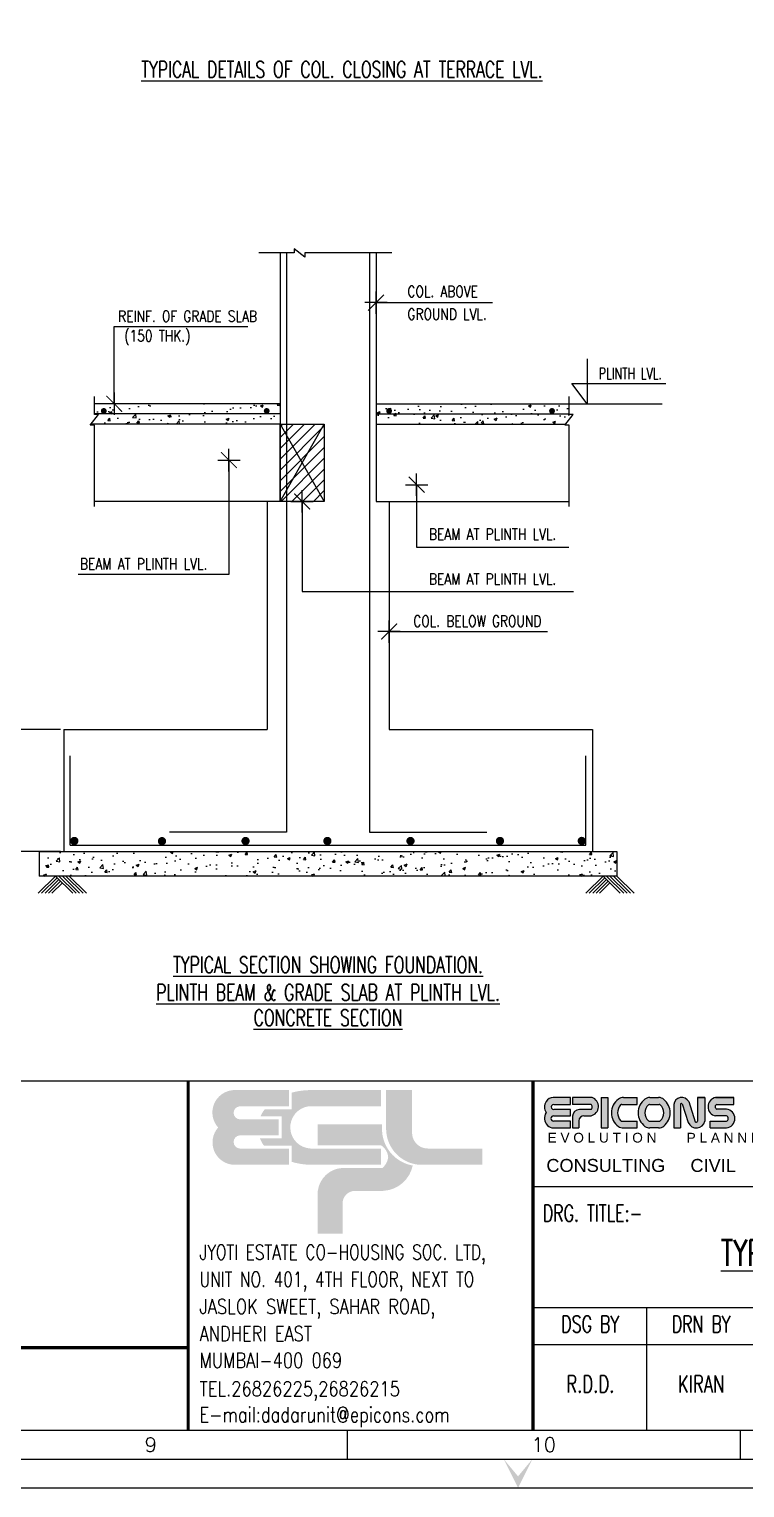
# Model space of a CAD drawing. Extents: x 489124 to 794428, y -356295 to -29813.
# Drawn here: x 592072 to 609668, y -261818 to -225987 of the extents above; entities that cross this region are included whole.
import ezdxf
from ezdxf.enums import TextEntityAlignment as Align
from ezdxf.lldxf.tags import DXFTag

# ---------------------------------------------------------------- set-up
doc = ezdxf.new("R2010")
doc.units = 0
doc.header["$LTSCALE"] = 500
doc.header["$MEASUREMENT"] = 0
doc.layers.get('DEFPOINTS').update_dxf_attribs({"color": 4})
for name, color, linetype, lineweight in [('00 ECPL LOGO', 250, 'Continuous', 20), ('00 ELEV-2', 9, 'Continuous', 30), ('HEADING-TXT', 1, 'Continuous', 25)]:
    doc.layers.add(name, color=color, linetype=linetype, lineweight=lineweight)
for name, color, linetype in [('BEAM', 4, 'Continuous'), ('BRAKE LINE', 8, 'Continuous'), ('DIM', 5, 'Continuous'), ('FOOT', 4, 'Continuous'), ('P.C.C.', 8, 'Continuous'), ('PNA', 10, 'Continuous'), ('REINFORCEMENT', 6, 'Continuous'), ('S-BEAM OUTER', 4, 'Continuous'), ('S-CUT LINE', 8, 'Continuous'), ('S-LEVEL SECTION', 3, 'Continuous'), ('S-TEXT-1', 4, 'Continuous'), ('ST', 6, 'Continuous'), ('TEXT', 4, 'Continuous'), ('TEXT (SHEET)', 4, 'Continuous'), ('TXT', 4, 'Continuous')]:
    doc.layers.add(name, color=color, linetype=linetype)
doc.styles.add('ROMANS', font='r.shx', dxfattribs={"width": 0.7, "bigfont": 'bigfont.shx'})
doc.styles.add('ROMENT', font='r.shx', dxfattribs={"bigfont": 'bigfont.shx'})
doc.styles.add('SEC. TEXT', font='arial.ttf', dxfattribs={"height": 180})
tags = doc.linetypes.add('HIDDEN', pattern=[0.375, 0.25, -0.125]).pattern_tags.tags
tags[6:7] = [DXFTag(74, 4), DXFTag(75, 0), DXFTag(340, '0'), DXFTag(46, 1.0), DXFTag(50, 0.0), DXFTag(44, 0.0), DXFTag(45, 0.0)]
tags[4:5] = [DXFTag(74, 4), DXFTag(75, 0), DXFTag(340, '0'), DXFTag(46, 1.0), DXFTag(50, 0.0), DXFTag(44, 0.0), DXFTag(45, 0.0)]
doc.dimstyles.new('Copy of INT2TIMES', dxfattribs={"dimtxt": 300, "dimasz": 275, "dimexe": 75, "dimexo": 75, "dimgap": 40, "dimtad": 1, "dimdec": 0, "dimlfac": 0.5, "dimrnd": 5, "dimzin": 0, "dimdsep": 46, "dimtxsty": 'ROMANS', "dimcen": -1, "dimclrd": 5, "dimclre": 5, "dimclrt": 4, "dimadec": 0, "dimazin": 0, "dimtfac": 1, "dimtdec": 0, "dimtix": 1, "dimtofl": 0, "dimtmove": 2, "dimatfit": 3, "dimfxl": 0, "dimtolj": 1, "dimtzin": 0, "dimarcsym": 0})
doc.dimstyles.new('INT$7', dxfattribs={"dimtxt": 9, "dimasz": 8, "dimexe": 8, "dimexo": 3, "dimgap": 2, "dimtad": 1, "dimdec": 0, "dimzin": 0, "dimdsep": 46, "dimtxsty": 'ROMANS', "dimblk": 'DIMTICK', "dimcen": -0.25, "dimclrd": 5, "dimclre": 5, "dimclrt": 4, "dimadec": 0, "dimazin": 0, "dimtfac": 1, "dimtdec": 0, "dimtix": 1, "dimtofl": 0, "dimtmove": 2, "dimatfit": 3, "dimldrblk": 'DIMTICK', "dimfxl": 0, "dimtolj": 1, "dimtzin": 0, "dimarcsym": 0})
pattern_1 = [(49.99999999999999, (-146825.5179095687, -87161.69581158902), (717.2601826007532, -62.7521349825951), [75, -825]), (355, (-146825.5179095687, -87161.69581158902), (-138.751333613, 752.1921337000117), [60, -660]), (100.45144446, (-146765.7462285673, -87166.92515558912), (578.5088467271117, 689.4399909686293), [63.74019199999999, -701.1421119999994]), (46.18419999999999, (-146825.5179095687, -86961.69581158902), (1067.241330671572, -165.5192807930765), [112.4999999999998, -1237.499999999997]), (96.63563548999991, (-146736.5811645687, -86975.48911858909), (934.6619456742284, 974.1186007745504), [95.61034199999973, -1051.713759999995]), (351.1841639899999, (-146825.5179095687, -86961.69581158902), (934.6619450547732, 974.1186002699899), [90, -990.000001]), (21, (-146725.5179095669, -87011.69581158902), (596.9070521184617, -402.6188906653388), [75, -825]), (326, (-146725.5179095669, -87011.69581158902), (243.3153319215817, 725.150045046853), [60, -660]), (71.45144474, (-146675.7756555676, -87045.24738558917), (840.2223767299713, 322.5311528063538), [63.74019000000001, -701.142112]), (37.50000000000001, (-146825.5179095687, -87161.69581158902), (12.15985531729067, 332.8938538313115), [0, -652, 0, -670, 0, -662.5]), (7.499999999999999, (-146825.5179095687, -87161.69581158902), (263.0695374421486, 394.4117118823602), [0, -382, 0, -637, 0, -252.5]), (327.5, (-147048.5179095687, -87161.69581158902), (533.822436172409, -22.5548717343798), [0, -250, 0, -780, 0, -1035]), (317.5, (-147148.5179095687, -87161.69581158902), (583.1861693423863, 100.1049823323176), [0, -325, 0, -518, 0, -735])]

# ---------------------------------------------------------------- blocks, each defined once
blk = doc.blocks.new('FOLDER')
at = {"layer": 'PNA'}
for points in [[(-1250.000000000007, 2500.000000000011), (-7.275957614183426e-12, 9.094947017729282e-12), (-7.275957614183426e-12, 1000.000000000013)], [(1249.999999999993, 2500.000000000011), (-7.275957614183426e-12, 1.091393642127514e-11), (-7.275957614183426e-12, 1000.000000000013)]]:
    blk.add_solid(points, dxfattribs=at)
blk = doc.blocks.new('ecpl logo')
at = {"layer": '00 ECPL LOGO'}
for color, points in [(256, [(350.5923017840832, -827.3267646749155, 0.6211107766520269), (585.6956766806543, -1401.328495729074), (1441.580561602488, -1401.328495729074), (1441.580561602488, -1150.505894487258), (682.1465192530304, -1150.505894478527, -0.9176221918792226), (682.1465193368495, -948.3661412894144), (1284.753419801593, -948.3661412894144), (1284.753419801593, -701.6520430384553), (682.1427403278649, -701.6520430297242, -0.9261635560527762), (682.1427404675633, -501.2550825856742), (1441.580561602488, -501.2550825856742), (1441.580561602488, -251.4789943037322), (581.1371545568109, -251.4789944477961, 0.6211107754214121), (350.592301979661, -827.3267644871958)]), (152, [(2940.105701673776, -251.4789943037322), (2940.105701673776, -862.971214949328, 0.3843289899379761), (3452.513358265162, -1401.328495729074), (4422.41144663468, -1401.328495729074), (4422.41144663468, -1150.505894487258), (3581.901233483106, -1150.505894487258, -0.414213562373095), (3339.846685266122, -908.4513462912291), (3339.846685266122, -251.4789943037322)]), (140, [(1886.913960173726, -778.8795466410811), (1886.913960173726, -1102.171838812472), (2861.933885773644, -1102.171838812472, -0.232111075158916), (2971.366746991873, -1281.433199605788, -0.1944005010835786), (2882.508521990851, -1449.662551403861), (2268.549262423068, -1449.662551456247, 0.364673925500523), (1886.913960173726, -1802.130281762918), (1886.913960173726, -2463.096533795004), (2268.549263596535, -2463.096533795004), (2268.549263596535, -1995.773920317122, -0.414213562373095), (2462.192902125418, -1802.130281762918), (2898.77458695136, -1802.130281762918, 0.3384985092886884), (3349.859607273713, -1412.404585559096, -0.3712723023390945), (2876.652473377064, -838.6422472081613), (2876.652473377064, -778.8795466410811)])]:
    blk.add_hatch(color=color, dxfattribs=at).paths.add_polyline_path(points)
h = blk.add_hatch(color=253, dxfattribs=at)
h.dxf.hatch_style = 1
h.paths.add_polyline_path([(994.6430252101272, -993.000769692997, 0.07147990656765756), (1056.301176574081, -1105.871266083675), (1486.215190000832, -1105.871266083675), (1486.215192291886, -1356.162420097797, 0.06538685948012943), (1775.568867994472, -1401.328495729074), (2861.933885773644, -1401.328495729074), (2861.933885773644, -1150.505894487258), (1775.56886729598, -1150.505894456699, -0.9108260288633195), (1741.57230668515, -501.2550825856742), (2861.933885773644, -501.2550825856742), (2861.933885773644, -251.4789943037322), (1775.568867603317, -251.4789942993666, 0.06948349696830311), (1486.215190000832, -290.5364665922825), (1486.215190000832, -545.8897109892569), (1070.519493751228, -545.8897109892569, 0.07240665332994954), (1002.553966509178, -657.0174146348727), (1329.388048227876, -657.0174146348727), (1329.388048227876, -993.000769692997)])
blk = doc.blocks.new('A1')
at = {"layer": '00 ECPL LOGO'}
h = blk.add_hatch(color=7, dxfattribs=at)
h.dxf.hatch_style = 1
h.paths.add_polyline_path([(65416.3253274872, 6563.977294792974), (65416.3253274872, 6681.60672098631), (65122.64717003948, 6681.60672098631, 0.2616358707957879), (64999.2091133545, 6612.268652478029, 0.2858408379366701), (65001.02320492838, 6424.015911919007, 0.3449017254041466), (65022.46170566324, 6205.467131383542, 0.2049917351981788), (65127.02924660046, 6160.715638198948), (65416.3253274872, 6160.715638198948), (65416.3253274872, 6276.364819689537), (65134.14768455963, 6276.364819689537, -1), (65127.5847165453, 6369.653135817585), (65416.3253274872, 6369.653135817585), (65416.3253274872, 6475.849178363773), (65134.14768455963, 6475.849178363773, -1), (65132.24577751214, 6563.977294792974)])
h = blk.add_hatch(color=7, dxfattribs=at)
h.dxf.hatch_style = 1
h.paths.add_polyline_path([(65787.26707784238, 6681.60672098631), (65454.73051124194, 6681.60672098631), (65454.73051124194, 6563.977294792974), (65771.07821604185, 6563.977294792974, -0.4405445300967683), (65771.07821604185, 6475.849178363773), (65570.36523839197, 6475.849178363773, 0.4142135623730951), (65454.73051124194, 6360.214451213978), (65454.73051124194, 6160.715638198948), (65563.02243321721, 6160.715638198948), (65563.02243321721, 6282.927090455225, -0.4142135623730951), (65649.74847857986, 6369.653135817585), (65771.07821604185, 6369.653135817585, 0.7578110330704237)])
h.paths.add_polyline_path([(66057.33198310068, 6681.60672098631), (65944.28458297125, 6681.60672098631), (65944.28458297125, 6160.715638198948), (66057.33198310068, 6160.715638198948)])
h.paths.add_polyline_path([(66562.03420408728, 6681.60672098631), (66323.95614768151, 6681.60672098631, 0.1542751128099965), (66240.88280960906, 6655.349480169709, 0.5196721722076539), (66240.88280969003, 6186.972878957982, 0.1542751126342965), (66323.95614768151, 6160.715638198948), (66562.03420408728, 6160.715638198948), (66562.03420408728, 6276.364819689537), (66298.90385112102, 6276.364819689537, -0.210355668819247), (66277.58427957352, 6285.749471366842, -0.3887068919456219), (66277.58427976863, 6554.59264332804, -0.2103556662197497), (66298.90385112102, 6563.977294792974), (66562.03420408728, 6563.977294792974)])
h.paths.add_polyline_path([(66927.3643865998, 6681.60672098631), (66780.21013388777, 6681.60672098631, 0.1590184077039844), (66694.9606555255, 6653.79087308835, 0.5079685555607166), (66694.9606555255, 6188.531486096559, 0.1590184077039775), (66780.21013388777, 6160.715638198948), (66927.3643865998, 6160.715638198948, 0.1737914576711908), (67019.18101020547, 6193.623458290385, 0.4723113917507903), (67019.1810103649, 6648.698900762742, 0.1737914580408644)])
h.paths.add_polyline_path([(66937.51138444908, 6563.977294792974, -0.1850521213143653), (66956.83121761732, 6556.573401519883, -0.4458936489019866), (66956.83121761732, 6283.768712962337, -0.1850521213142943), (66937.51138444908, 6276.364819689537), (66774.01034632797, 6276.364819689537, -0.1850521213143657), (66754.69051316049, 6283.768712962337, -0.4458936489019796), (66754.69051316049, 6556.573401519883, -0.1850521213142969), (66774.01034632797, 6563.977294792974)], flags=16)
h.paths.add_polyline_path([(67443.86440281424, 6611.189439728041, 0.7234346587531432), (67189.54050530685, 6563.977294792974), (67189.54050530685, 6160.715638198948), (67301.77846234612, 6160.715638198948), (67301.77846234612, 6563.977294792974, -0.7234346587529217), (67330.30066627468, 6575.377102972619), (67436.97580039513, 6251.55989187758, 0.7240771278037909), (67721.21452640073, 6276.611389815342), (67721.21452640073, 6681.60672098631), (67592.10835353797, 6681.60672098631), (67592.10835353797, 6277.946643620962, -0.7556609249475357), (67557.41019744863, 6266.516026817)])
h.paths.add_polyline_path([(68218.01022291835, 6681.60672098631), (67905.0592882281, 6681.60672098631, 0.8237132352941078), (67905.0592882281, 6367.080263138661), (68089.46776935016, 6367.080263138661, -0.7132718676577892), (68089.46776935016, 6276.364819689537), (67808.880103921, 6276.364819689537), (67808.880103921, 6160.715638198948), (68089.46776935016, 6160.715638198948, 0.9003086005635502), (68089.46776935016, 6483.90024624177), (67927.56469699956, 6483.90024624177, -0.7469314079422107), (67927.56469699956, 6563.977294792974), (68218.01022291835, 6563.977294792974)])
at = {"color": 1}
for p, q in [((81794.43188326346, 6959.289192335564), (1968.578384675551, 6959.289192335564)), ((64791.55079205538, 5159.289192335564), (81794.43188326346, 5159.289192335564)), ((64791.55079205538, 3084.289192335185), (81794.43188326346, 3084.289192335069)), ((64791.55079205538, 2451.499543687591), (72548.36936675292, 2451.499543687503))]:
    blk.add_line(p, q, dxfattribs=at)
at = {"color": 5, "linetype": 'ByBlock', "lineweight": -2}
blk.add_line((66725.47478637681, 984.2891923351854), (66725.47478637681, 3084.289192335185), dxfattribs=at)
at = {"flags": 128}
blk.add_lwpolyline([(0, 5.820766091346741e-11), (82778.72107559827, 5.820766091346741e-11), (82778.72107559827, 58231.27883652772), (0, 58231.27883652772)], close=True, dxfattribs=at)
at = {"color": 1, "const_width": 56.63299663299664}
for points in [[(58867.29756377148, 984.2891923351854), (58867.29756377148, 6959.289192335564)], [(64777.49217338779, 984.2891923351854), (64777.49217338779, 6959.289192335564)], [(42225.60039054602, 984.7089478287671), (42225.60039054602, 2400.533863653953), (58867.29756377166, 2400.533863653953)]]:
    blk.add_lwpolyline(points, dxfattribs=at)
at = {"layer": '00 ECPL LOGO', "color": 7}
for p, q in [((65416.3253274872, 6681.606720985903), (65122.64717003948, 6681.606720985903)), ((65134.14768455963, 6563.977294792683), (65416.3253274872, 6563.977294792683)), ((65416.3253274872, 6563.977294792683), (65416.3253274872, 6681.606720985903)), ((65787.26707784238, 6681.606720985903), (65454.73051124194, 6681.606720985903)), ((65454.73051124194, 6681.606720985903), (65454.73051124194, 6563.977294792683)), ((65771.07821604185, 6563.977294792683), (65454.73051124194, 6563.977294792683)), ((65944.28458297125, 6681.606720985903), (66057.33198310068, 6681.606720985903)), ((65944.28458297125, 6681.606720985903), (65944.28458297125, 6160.715638198657)), ((66057.33198310068, 6681.606720985903), (66057.33198310068, 6160.715638198657)), ((66298.90385112102, 6563.977294792683), (66562.03420408728, 6563.977294792683)), ((66323.95614768151, 6681.606720985903), (66562.03420408728, 6681.606720985903)), ((66562.03420408728, 6563.977294792683), (66562.03420408728, 6681.606720985903)), ((66774.01034632797, 6563.977294792683), (66937.51138444908, 6563.977294792683)), ((66780.21013388777, 6681.606720985903), (66927.3643865998, 6681.606720985903)), ((67189.54050530685, 6563.977294792683), (67189.54050530685, 6160.715638198657)), ((67301.77846234612, 6563.977294792683), (67301.77846234612, 6160.715638198657)), ((67330.30066627468, 6575.377102972416), (67436.97580039513, 6251.559891877376)), ((67443.86440281424, 6611.18943972775), (67557.41019744863, 6266.516026816797)), ((67592.10835353797, 6681.606720985903), (67721.21452640073, 6681.606720985903)), ((67721.21452640073, 6681.606720985903), (67592.10835353797, 6681.606720985903)), ((67592.10835353797, 6681.606720985903), (67592.10835353797, 6276.364819689159)), ((67721.15670903737, 6563.977294792683), (67721.21452640073, 6563.977294792683)), ((67721.21452640073, 6681.606720985903), (67721.21452640073, 6276.364819689159)), ((67905.0592882281, 6681.606720985903), (68218.01022291835, 6681.606720985903)), ((68218.01022291835, 6681.606720985903), (67905.0592882281, 6681.606720985903)), ((67927.56469699956, 6563.977294792683), (68218.01022291835, 6563.977294792683)), ((68218.01022291835, 6563.977294792683), (68218.01022291835, 6681.606720985903)), ((65127.5847165453, 6369.653135817382), (65416.3253274872, 6369.653135817382)), ((65416.3253274872, 6276.364819689159), (65127.5847165453, 6276.364819689159)), ((65416.3253274872, 6475.849178363569), (65134.14768455963, 6475.849178363569)), ((65416.3253274872, 6369.653135817382), (65416.3253274872, 6475.849178363569)), ((65416.3253274872, 6160.715638198657), (65416.3253274872, 6276.364819689159)), ((65454.73051124194, 6360.214451213775), (65454.73051124194, 6160.715638198657)), ((65563.02243321721, 6282.927090455021), (65563.02243321721, 6160.715638198657)), ((65771.07821604185, 6475.849178363569), (65570.36523839197, 6475.849178363569)), ((65649.74847857986, 6369.653135817382), (65771.07821604185, 6369.653135817382)), ((66298.90385112102, 6276.364819689159), (66562.03420408728, 6276.364819689159)), ((66562.03420408728, 6160.715638198657), (66562.03420408728, 6276.364819689159)), ((66774.01034632797, 6276.364819689159), (66937.51138444908, 6276.364819689159)), ((67721.15670903737, 6276.364819689159), (67721.21452640073, 6276.364819689159)), ((67808.880103921, 6160.715638198657), (67808.880103921, 6276.364819689159)), ((67808.880103921, 6276.364819689159), (68089.46776935016, 6276.364819689159)), ((68089.46776935016, 6367.08026313837), (67905.0592882281, 6367.08026313837)), ((68089.46776935016, 6483.900246241479), (67927.56469699956, 6483.900246241479)), ((65127.02924660046, 6160.715638198657), (65416.3253274872, 6160.715638198657)), ((65454.73051124194, 6160.715638198657), (65563.02243321721, 6160.715638198657)), ((65944.28458297125, 6160.715638198657), (66057.33198310068, 6160.715638198657)), ((66323.95614768151, 6160.715638198657), (66562.03420408728, 6160.715638198657)), ((66927.3643865998, 6160.715638198657), (66780.21013388777, 6160.715638198657)), ((67189.54050530685, 6160.715638198657), (67301.77846234612, 6160.715638198657)), ((67569.09814342158, 6160.715638198657), (67592.10835353797, 6160.715638198657)), ((67592.10835353797, 6161.580346120172), (67592.10835353797, 6160.715638198657)), ((67808.880103921, 6160.715638198657), (68089.46776935016, 6160.715638198657)), ((67808.880103921, 6160.715638198657), (68089.46776935016, 6160.715638198657))]:
    blk.add_line(p, q, dxfattribs=at)
for centre, radius, start, end in [((65151.31179876049, 6519.599274192093), 178.1090693356076, 148.6479732710343, 212.4563104903042), ((65122.64717003948, 6537.063312048471), 144.5434089372801, 90, 148.6479732710343), ((65133.19673103583, 6519.913236578024), 44.07431836043953, 88.76368251219296, 271.2363174878071), ((65735.36039194895, 6527.903569657879), 162.2312015877316, 282.7187938430018, 71.33979595294053), ((65730.77340443747, 6519.913236578024), 59.71699142428369, 312.4487438960422, 47.55125610395778), ((66405.35534874932, 6421.161179592134), 286.1736819806608, 125.0807431271198, 234.9192568728803), ((66424.3676545262, 6420.171057240921), 199.0339717520579, 137.5170929235093, 222.4829070764907), ((66323.95614768151, 6537.063312048471), 144.5434089372801, 90, 125.0807431271198), ((66298.90385112102, 6535.068613005162), 28.90868178745603, 90, 137.5170929235093), ((66864.85677813267, 6421.161179592134), 288.0646919929147, 126.1417248859189, 233.8582751140811), ((66877.2339426569, 6420.171057240921), 183.3643685057533, 131.936422695527, 228.063577304473), ((66780.21013388777, 6537.063312048471), 144.5434089372801, 90, 126.1417248859189), ((66774.01034632797, 6535.068613005162), 28.90868178745603, 90, 131.936422695527), ((66927.3643865998, 6537.063312048471), 144.5434089372801, 50.56377907264629, 90), ((66937.51138444908, 6535.068613005162), 28.90868178745603, 48.06357730447304, 90), ((66834.28778812062, 6420.171057240921), 183.3643685057533, 311.9364226955269, 48.06357730447304), ((66832.03853077663, 6421.161179592134), 294.6111373011819, 309.4362209273537, 50.56377907264629), ((67324.4790047204, 6545.692394595535), 136.1717158559514, 28.74999002919032, 172.2831131362875), ((67317.91728424799, 6564.979162729316), 16.16988904493884, 40.01913362559065, 183.5522565982876), ((67935.7493247937, 6524.343492061977), 160.2298396551791, 101.0425293266941, 258.9574706733059), ((67939.41369010374, 6523.938770517037), 41.75502441325808, 106.4855827723663, 253.5144172276337), ((65151.31179876049, 6328.432549645309), 178.1090693356075, 147.5436895096958, 223.6612391626098), ((65130.86620055221, 6323.008977753256), 46.75944416687047, 94.02421081073284, 265.9757891892671), ((65570.36523839197, 6360.214451213775), 115.6347271498241, 90, 180), ((65649.74847857986, 6282.927090455021), 86.7260453623681, 90, 180), ((66298.90385112102, 6305.273501476768), 28.90868178745603, 222.4829070764907, 270), ((66774.01034632797, 6305.273501476768), 28.90868178745603, 228.063577304473, 270), ((66937.51138444908, 6305.273501476564), 28.90868178745603, 270, 311.9364226955269), ((67574.98050987272, 6310.771227435733), 150.170843030055, 203.2218972674031, 346.7550203230804), ((67573.13703111454, 6277.15573165493), 18.98780177418244, 214.0796055207732, 357.6127288277373), ((68072.46650950523, 6322.307942220155), 162.484200940513, 276.0060404578996, 83.99395954210043), ((68073.8484274717, 6321.722541413823), 47.97172876551469, 289.0016101723837, 70.99838982761631), ((65127.02924660046, 6305.259047135885), 144.5434089372801, 223.6612391626098, 270), ((66323.95614768151, 6305.259047135885), 144.5434089372801, 234.9192568728803, 270), ((66780.21013388777, 6305.259047135885), 144.5434089372801, 233.8582751140811, 270), ((66927.3643865998, 6305.259047135885), 144.5434089372801, 270, 309.4362209273537)]:
    blk.add_arc(centre, radius, start, end, dxfattribs=at)
at = {"layer": 'PNA'}
for p, q in [((61591.89621053269, 984.2891923351854), (61591.89621053269, 492.1445961663267)), ((68326.07476810989, 984.2891923351854), (68326.07476810989, 492.1445961663267))]:
    blk.add_line(p, q, dxfattribs=at)
at = {"layer": 'PNA', "color": 1}
for points in [[(984.2891923375428, 492.1445961663267), (82286.57647943223, 492.1445961663267), (82286.57647943223, 57739.13424035898), (984.2891923375428, 57739.13424035898)], [(1968.578384675551, 984.2891923351854), (81794.43188326346, 984.2891923351854), (81794.43188326346, 57246.98964419012), (1968.578384675551, 57246.98964419012)]]:
    blk.add_lwpolyline(points, close=True, dxfattribs=at)
at = {"layer": '00 ELEV-2', "xscale": 1.111872376440616, "yscale": 1.111872376440616, "zscale": 1.111872376440616}
blk.add_blockref('ecpl logo', (58991.01074215636, 7088.132656723174), dxfattribs=at)
at = {"layer": 'PNA', "xscale": 0.1968578388914466, "yscale": 0.1968578388914466, "zscale": 0.1968578388914466}
blk.add_blockref('FOLDER', (64520.15655773412, -2.502929419279099e-09), dxfattribs=at)
at = {"layer": '00 ECPL LOGO', "color": 7, "attachment_point": 1, "style": 'SEC. TEXT'}
for s, insert, char_height, width in [('\\pt3669.2;E V O L U T I O N        P L A N N I N G         I N V E S T I G A T I O N         C O N C R E T E        A N D         S T E E L', (65026.8664545737, 6077.555060335464), 166.7808564660924, 495341.6541415702), ('\\pt4892.2;CONSULTING     CIVIL      AND      STRUCTURAL      ENGINEERS', (65005.86763287248, 5630.14524899135), 222.3744752881233, 551225.4335052551)]:
    blk.add_mtext(s, dxfattribs=dict(at, insert=insert, char_height=char_height, width=width))
at = {"layer": 'PNA', "style": 'ROMANS'}
for s, p in [('9', (58225.62717273424, 738.2168942507997)), ('10', (64959.80573031126, 738.2168942507997))]:
    blk.add_text(s, height=246.0722980844176, dxfattribs=at).set_placement(p, align=Align.MIDDLE)
at = {"layer": 'S-TEXT-1', "style": 'ROMANS'}
for s, height, width, p in [('JYOTI ESTATE CO-HOUSING SOC. LTD,', 256.4625718191344, 0.75, (59062.2373882648, 3905.866756562784, 6.987044411236538)), ('UNIT NO. 401, 4TH FLOOR, NEXT TO', 256.4625718191344, 0.75, (59062.2373882648, 3441.260648191063, 6.987044411236538)), ('JASLOK SWEET, SAHAR ROAD,', 255.5333596045165, 0.8, (59062.2373882648, 2976.65453981905, 6.987044411236538)), ('ANDHERI EAST', 255.5333596045165, 0.8, (59062.2373882648, 2512.04843144698, 6.987044411236538)), ('MUMBAI-400 069', 255.5333596045165, 0.8, (59062.2373882648, 2053.940436854929, 6.987044411236538)), ('TEL.26826225,26826215', 255.5333596045165, 0.8, (59062.2373882648, 1567.384477499319, 6.987044411236538)), ('E-mail:dadarunit@epicons.com', 255.5333596045165, 0.8, (59062.2373882648, 1124.728220111399, 6.987044411236538))]:
    blk.add_text(s, height=height, dxfattribs=dict(at, width=width)).set_placement(p)
at = {"layer": 'TEXT (SHEET)', "color": 4, "style": 'ROMANS', "width": 0.7}
blk.add_text('DRG. TITLE:-', height=283.1649831649832, dxfattribs=at).set_placement((64943.52077220182, 4700.716712935187), align=Align.MIDDLE_LEFT)
for s, p in [('DSG BY', (65758.51278921618, 2803.234901883872)), ('DRN BY', (67658.70635994687, 2803.234901883872))]:
    blk.add_text(s, height=283.1649831649832, dxfattribs=at).set_placement(p, align=Align.MIDDLE_CENTER)
blk = doc.blocks.new('DIMTICK')
for p, q in [((-1, 0), (1, 0)), ((0, 1), (0, -1))]:
    blk.add_line(p, q)
at = {"color": 2, "const_width": 0.1}
blk.add_lwpolyline([(0.7071067811865461, 0.7071067811865461), (-0.7071067811865479, -0.7071067811865461)], dxfattribs=at)
blk = doc.blocks.new('*D737')
at = {"layer": 'DEFPOINTS', "color": 0, "ltscale": 2}
for p in [(592921.1674276125, -243189.7783091161), (591662.5990999052, -246189.7783091161), (592921.1674276125, -246189.7783091161)]:
    blk.add_point(p, dxfattribs=at)
at = {"layer": 'DIM', "color": 5, "lineweight": -2, "ltscale": 2}
for p, q in [((592846.1674276125, -243189.7783091161), (591587.5990999052, -243189.7783091161)), ((591662.5990999052, -243464.7783091161), (591662.5990999052, -245914.7783091161)), ((592846.1674276125, -246189.7783091161), (591587.5990999052, -246189.7783091161))]:
    blk.add_line(p, q, dxfattribs=at)
at = {"layer": 'DIM', "color": 5, "ltscale": 2}
for points in [[(591616.7657665719, -243464.7783091161), (591708.4324332386, -243464.7783091161), (591662.5990999052, -243189.7783091161)], [(591616.7657665719, -245914.7783091161), (591708.4324332386, -245914.7783091161), (591662.5990999052, -246189.7783091161)]]:
    blk.add_solid(points, dxfattribs=at)
at = {"layer": 'DIM', "color": 4, "ltscale": 2, "insert": (591472.5990999052, -244689.778309116), "char_height": 300, "attachment_point": 5, "rotation": 90, "style": 'ROMANS'}
blk.add_mtext('\\A1;D', dxfattribs=at)

msp = doc.modelspace()

# ---------------------------------------------------------------- hatches: boundary and pattern name
at = {"layer": 'P.C.C.'}
h = msp.add_hatch(dxfattribs=at)
h.set_pattern_fill('AR-CONC', color=9, scale=100, style=0)
h.set_pattern_definition(pattern_1)
h.paths.add_polyline_path([(598241.0760771157, -235688.7916529491), (598241.0760771157, -235188.7916529491), (593677.7186847366, -235188.7916529491), (593677.7186847366, -235448.6595789902), (593775.8963478152, -235448.6595789902), (593588.4941063942, -235688.7916529491)])
h.paths.add_polyline_path([(605256.0700262915, -235688.7916529491), (605443.4722677125, -235448.6595789902), (605345.2946046349, -235448.6595789902), (605345.2946046349, -235188.7916529491), (600601.0760771157, -235188.7916529491), (600601.0760771157, -235688.7916529491)])
h = msp.add_hatch(dxfattribs=at)
h.set_pattern_fill('AR-CONC', color=9, scale=100, style=0)
h.set_pattern_definition(pattern_1)
h.paths.add_polyline_path([(597575.7805613838, -246189.7783091161), (597575.7805613838, -246789.7783091161), (606520.893376125, -246789.7783091161), (606520.893376125, -246189.7783091161)])
h.paths.add_polyline_path([(597575.7805613838, -246789.7783091161), (597575.7805613838, -246189.7783091161), (592321.1674276106, -246189.7783091161), (592321.1674276106, -246789.7783091161)])
at = {"layer": 'S-BEAM OUTER'}
h = msp.add_hatch(dxfattribs=at)
h.set_pattern_fill('ANSI31', color=8, scale=1500)
h.set_pattern_definition([(45, (-146505.5179095687, -87161.69581158902), (-132.5825214724776, 132.5825214724777), [])])
h.paths.add_polyline_path([(598241.0760771157, -235688.7916529491), (599326.0569206439, -235688.7916529491), (599326.0569206439, -237588.7916529491), (598241.0760771157, -237588.7916529491)])

# ---------------------------------------------------------------- linework, layer by layer
at = {"layer": 'BEAM'}
for p, q in [((598241.0760771157, -231482.8527892069), (598241.0760771157, -235188.7916529491)), ((600601.0760771157, -231482.8527892069), (600601.0760771157, -235188.7916529491)), ((598241.0760771157, -235188.7916529491), (593677.7186847366, -235188.7916529491)), ((598241.0760771157, -235188.7916529491), (598241.0760771157, -235688.7916529491)), ((600601.0760771157, -235188.7916529491), (605345.2946046349, -235188.7916529491)), ((600601.0760771157, -235188.7916529491), (600601.0760771157, -235688.7916529491)), ((598241.0760771157, -235688.7916529491), (593588.4941063942, -235688.7916529491)), ((600601.0760771157, -235688.7916529491), (605256.0700262915, -235688.7916529491)), ((598241.0760771157, -237588.7916529491), (593677.7186847366, -237588.7916529491)), ((597921.0760771167, -237588.7916529491), (597921.0760771167, -243189.7783091161)), ((600601.0760771157, -237588.7916529491), (605345.2946046349, -237588.7916529491)), ((600921.0760771157, -237588.7916529491), (600921.0760771157, -243189.7783091161))]:
    msp.add_line(p, q, dxfattribs=at)
at = {"layer": 'BEAM', "color": 8, "linetype": 'HIDDEN', "ltscale": 0.9}
for p, q in [((598241.0760771157, -235688.7916529491), (598241.0760771157, -237588.7916529491)), ((600601.0760771157, -235688.7916529491), (600601.0760771157, -237588.7916529491))]:
    msp.add_line(p, q, dxfattribs=at)
at = {"layer": 'BRAKE LINE', "ltscale": 2}
for points in [[(600992.7405218454, -231482.8527892069), (598846.401143454, -231482.8527892069), (598846.401143454, -231589.2118252069), (598584.3134470712, -231384.6751261279), (598584.3134470712, -231482.8527892069), (597722.2492639525, -231482.8527892069)], [(593677.7186847366, -237710.851983211), (593677.7186847366, -235710.7472753711), (593571.3596487353, -235710.7472753711), (593775.8963478152, -235448.6595789902), (593677.7186847366, -235448.6595789902), (593677.7186847366, -235012.8300664229)], [(605345.2946046349, -237710.851983211), (605345.2946046349, -235710.7472753711), (605238.9355686326, -235710.7472753711), (605443.4722677125, -235448.6595789902), (605345.2946046349, -235448.6595789902), (605345.2946046349, -235012.8300664229)]]:
    msp.add_lwpolyline(points, dxfattribs=at)
at = {"layer": 'DEFPOINTS', "color": 0, "linetype": 'ByBlock'}
msp.add_point((600921.0760771157, -237588.7916529491), dxfattribs=at)
at = {"layer": 'FOOT', "linetype": 'Continuous'}
for p, q in [((592921.1674276125, -243189.7783091161), (597921.0760771167, -243189.7783091161)), ((592921.1674276125, -243189.7783091161), (592921.1674276125, -246189.7783091161)), ((600920.9847266199, -243189.7783091161), (605920.8933761241, -243189.7783091161)), ((605920.8933761241, -243189.7783091161), (605920.8933761241, -246189.7783091161)), ((592321.1674276106, -246189.7783091161), (606520.893376125, -246189.7783091101)), ((592321.1674276106, -246189.7783091161), (592321.1674276106, -246789.7783091161)), ((606520.893376125, -246189.7783091161), (606520.893376125, -246789.7783091161)), ((606520.893376125, -246789.7783091161), (592321.1674276106, -246789.7783091161))]:
    msp.add_line(p, q, dxfattribs=at)
at = {"layer": 'P.C.C.', "color": 9}
for p, q in [((592294.4113332378, -247214.0423778268), (592718.6754019493, -246789.7783091161)), ((592379.2641469799, -247214.0423778268), (592761.1018088199, -246832.2047159867)), ((593142.9394706599, -247214.0423778268), (592718.6754019493, -246789.7783091161)), ((593227.7922844039, -247214.0423778268), (592803.5282156914, -246789.7783091161)), ((593312.6450981451, -247214.0423778268), (592888.3810294354, -246789.7783091161)), ((593397.4979118891, -247214.0423778268), (592973.2338431766, -246789.7783091161)), ((593482.3507256303, -247214.0423778268), (593058.0866569206, -246789.7783091161)), ((605757.2180524413, -247214.0423778268), (606181.4821211556, -246789.7783091161)), ((605842.0708661852, -247214.0423778268), (606223.9085280262, -246832.2047159867)), ((606605.7461898662, -247214.0423778268), (606181.4821211556, -246789.7783091161)), ((606690.5990036102, -247214.0423778268), (606266.3349348968, -246789.7783091161)), ((606775.4518173505, -247214.0423778268), (606351.1877486398, -246789.7783091161)), ((606860.3046310954, -247214.0423778268), (606436.040562382, -246789.7783091161)), ((606945.1574448356, -247214.0423778268), (606520.893376125, -246789.7783091161)), ((592464.1169607211, -247214.0423778268), (592803.5282156914, -246874.6311228592)), ((592548.9697744651, -247214.0423778268), (592845.9546225639, -246917.0575297289)), ((592633.8225882081, -247214.0423778268), (592888.3810294354, -246959.4839366009)), ((605926.9236799264, -247214.0423778268), (606266.3349348968, -246874.6311228592)), ((606011.7764936704, -247214.0423778268), (606308.7613417674, -246917.0575297289)), ((606096.6293074144, -247214.0423778268), (606351.1877486398, -246959.4839366009))]:
    msp.add_line(p, q, dxfattribs=at)
at = {"layer": 'REINFORCEMENT', "linetype": 'Continuous'}
for p, q in [((598241.0760771157, -235438.7916529491), (593677.7186847366, -235438.7916529491)), ((600601.0760771157, -235438.7916529491), (605345.2946046349, -235438.7916529491)), ((593081.1674276106, -246029.7783091161), (593081.1674276106, -243838.6748514078)), ((605760.9847266199, -246029.7783091161), (605760.9847266199, -243838.6748514078)), ((593081.1674276106, -246029.7783091161), (605760.9847266199, -246029.7783091161))]:
    msp.add_line(p, q, dxfattribs=at)
for points in [[(598401.0760771157, -231482.8527892069), (598401.0760771157, -245709.7783091143), (595521.1217523636, -245709.7783091152)], [(600441.0760771157, -231482.8527892069), (600441.0760771157, -245709.7783091143), (603321.0304018687, -245709.7783091152)]]:
    msp.add_lwpolyline(points, dxfattribs=at)
at = {"layer": 'S-BEAM OUTER', "color": 8}
msp.add_lwpolyline([(598241.0760771157, -235688.7916529491), (599326.0569206439, -235688.7916529491), (599326.0569206439, -237588.7916529491), (598241.0760771157, -237588.7916529491)], close=True, dxfattribs=at)
at = {"layer": 'S-CUT LINE', "color": 8}
for p, q in [((598241.0760771157, -235688.7916529491), (599326.0569206439, -237588.7916529491)), ((598241.0760771157, -237588.7916529491), (599326.0569206439, -235688.7916529491))]:
    msp.add_line(p, q, dxfattribs=at)
at = {"layer": 'S-LEVEL SECTION', "linetype": 'ByBlock', "lineweight": -2}
msp.add_line((605345.2946046349, -235188.7916529491), (607637.5108615225, -235188.7916529491), dxfattribs=at)
msp.add_lwpolyline([(605787.5503277201, -234084.5800544643), (605787.5503277052, -235188.7916529491), (605415.0764729548, -234694.8997011939), (607727.4095460251, -234694.8997012512)], dxfattribs=at)
at = {"layer": 'ST'}
for points, const_width in [([(593942.0655968218, -235365.2916529491, -1), (593871.0847577364, -235365.2916529491, -1)], 70.97686326353447), ([(597947.5655968217, -235365.2916529491, -1), (597876.5847577363, -235365.2916529491, -1)], 70.97686326353447), ([(600885.5847577364, -235365.2916529491, 1), (600956.5655968218, -235365.2916529491, 1)], 70.97686326353447), ([(604891.0847577363, -235365.2916529491, 1), (604962.0655968217, -235365.2916529491, 1)], 70.97686326353447), ([(593233.4762698291, -245929.0920342058, -1), (593132.0750711355, -245929.0920342058, -1)], 101.3955189479064), ([(595387.946167022, -245933.4351496971, -1), (595286.5449683275, -245933.4351496971, -1)], 101.3955189479064), ([(597442.5869411379, -245929.0920342058, -1), (597341.1857424453, -245929.0920342058, -1)], 101.3955189479064), ([(599454.2990417676, -245929.0920342058, -1), (599352.897843075, -245929.0920342058, -1)], 101.3955189479064), ([(601498.214529315, -245929.0920342058, -1), (601396.8133306205, -245929.0920342058, -1)], 101.3955189479064), ([(603698.4965745332, -245929.0920342058, -1), (603597.0953758406, -245929.0920342058, -1)], 101.3955189479064), ([(605607.8061485849, -245925.996454665, 1), (605709.1277139317, -245930.0143511728, 1)], 101.3955189479064)]:
    msp.add_lwpolyline(points, format="xyb", close=True, dxfattribs=dict(at, const_width=const_width))

# ---------------------------------------------------------------- block references
at = {"xscale": 1.434849416022188, "yscale": 1.434849416022188, "zscale": 1.434849416022188}
msp.add_blockref('A1', (511515.5, -261818), dxfattribs=at)

# ---------------------------------------------------------------- texts
at = {"layer": 'HEADING-TXT', "color": 6, "style": 'ROMANS', "width": 0.7}
for s, p in [('%%UTYPICAL DETAILS OF COL. CLOSING AT TERRACE LVL.', (599760.2958153319, -226976.4704628112)), ('%%UTYPICAL SECTION SHOWING FOUNDATION.', (599421.0760771157, -248970.1282895012)), ('%%UPLINTH BEAM & GRADE SLAB AT PLINTH LVL.', (599421.0760771157, -249649.1642831652)), ('%%UCONCRETE SECTION', (599421.0760771157, -250269.9969471958))]:
    msp.add_text(s, height=400, dxfattribs=at).set_placement(p, align=Align.MIDDLE_CENTER)
at = {"layer": 'S-LEVEL SECTION', "linetype": 'ByBlock', "lineweight": -2, "style": 'ROMANS', "width": 0.7}
msp.add_text('PLINTH LVL.', height=281.25, dxfattribs=at).set_placement((606853.1786754299, -234586.2071065619, -274.25915404642), align=Align.CENTER)
at = {"layer": 'TEXT', "color": 1, "style": 'ROMANS', "width": 0.7}
msp.add_text('%%UTYPICAL DETAILS & NOTES', height=636.1401352181928, dxfattribs=at).set_placement((609076.59085677, -256046.3233147999), align=Align.MIDDLE_LEFT)
at = {"layer": 'TEXT', "color": 2, "style": 'ROMANS', "width": 0.7}
for s, p in [('R.D.D.', (605869.0636794241, -259267.281179165)), ('KIRAN', (608595.5553148706, -259267.281179165))]:
    msp.add_text(s, height=424.0934234787953, dxfattribs=at).set_placement(p, align=Align.MIDDLE_CENTER)
at = {"layer": 'TXT', "style": 'ROMENT', "width": 0.8}
for s, p in [('COL. ABOVE', (601372.0553101115, -232567.531815758)), ('GROUND LVL.', (601372.0553101115, -233123.1546843271)), ('REINF. OF GRADE SLAB', (594259.7127995482, -233177.1077960911)), ('(150 THK.)', (594407.4736653026, -233656.8257280667)), ('BEAM AT PLINTH LVL.', (601900.4524868019, -238531.568436292)), ('BEAM AT PLINTH LVL.', (593323.29806815, -239260.3366286051)), ('BEAM AT PLINTH LVL.', (601900.4524868019, -239632.4962166841)), ('COL. BELOW GROUND', (601516.4617649093, -240665.2776877577))]:
    msp.add_text(s, height=275, dxfattribs=at).set_placement(p)

# ---------------------------------------------------------------- dimensions: what is measured, and where the dimension line sits
at = {"layer": 'DIM', "ltscale": 2}
dim = msp.add_aligned_dim(p1=(592921.1674276125, -243189.7783091161), p2=(592921.1674276125, -246189.7783091161), distance=-1258.5683277072385, text='D', dimstyle='Copy of INT2TIMES', dxfattribs=at)
dim.commit()
dim.dimension.update_dxf_attribs({"geometry": '*D737', "text_midpoint": (591472.5990999052, -244689.778309116)})

# ---------------------------------------------------------------- leaders
at = {"layer": 'DIM'}
for points, override in [([(600601.0760771157, -232705.495041376), (603464.4476009132, -232705.495041376)], {"dimasz": 275, "dimtad": 0, "dimfxl": 0.18}), ([(594163.6189971436, -235188.7916529491), (594163.6189971436, -233288.9113185499), (597450.816104033, -233288.9113185499)], {"dimasz": 275, "dimgap": 2, "dimtad": 0, "dimfxl": 0.18}), ([(596984.3059930755, -236574.0208799909), (596984.3059930755, -239384.1900056791), (593273.7353386786, -239384.1900056791)], {"dimasz": 275, "dimtad": 0, "dimfxl": 0.18}), ([(601597.679451027, -237176.34441461), (601597.679451027, -238711.0406552767), (605342.3132990068, -238711.0406552767)], {"dimasz": 275, "dimtad": 0, "dimfxl": 0.18}), ([(598783.5664988793, -237588.7916529491), (598783.5664988793, -239802.292123205), (605453.3339506602, -239802.292123205)], {"dimasz": 275, "dimtad": 0, "dimfxl": 0.18}), ([(600921.0760771157, -240784.799692905), (604817.8392157229, -240784.799692905)], {"dimasz": 275, "dimtad": 0, "dimfxl": 0.18})]:
    msp.add_leader(points, dimstyle='INT$7', override=override, dxfattribs=at)

doc.saveas('drawing.dxf')
